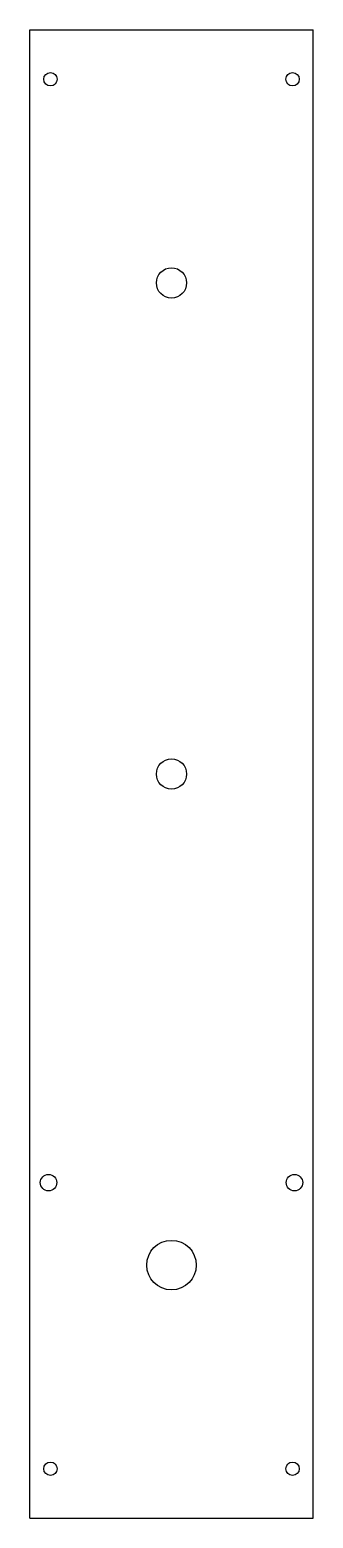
# Model space of a CAD drawing. Header units: millimetres. Extents: x -37 to 66, y -541 to 0.
import ezdxf

# ---------------------------------------------------------------- set-up
doc = ezdxf.new("R2010")
doc.units = ezdxf.units.MM

msp = doc.modelspace()

# ---------------------------------------------------------------- linework, layer by layer
at = {"color": 7, "linetype": 'Continuous', "lineweight": 25}
for p, q in [((-36.8, -541.4), (-36.8, 0)), ((-36.8, 0), (66.16, 0)), ((66.16, -541.4), (66.16, 0)), ((-36.8, -541.4), (66.16, -541.4))]:
    msp.add_line(p, q, dxfattribs=at)
for centre, radius in [((-29.3, -18), 2.45), ((58.66, -18), 2.45), ((14.68, -92.07), 5.5), ((14.68, -270.7), 5.5), ((-30, -419.33), 3), ((59.36, -419.33), 3), ((14.68, -449.33), 9), ((-29.3, -523.4), 2.45), ((58.66, -523.4), 2.45)]:
    msp.add_circle(centre, radius, dxfattribs=at)

doc.saveas('drawing.dxf')
